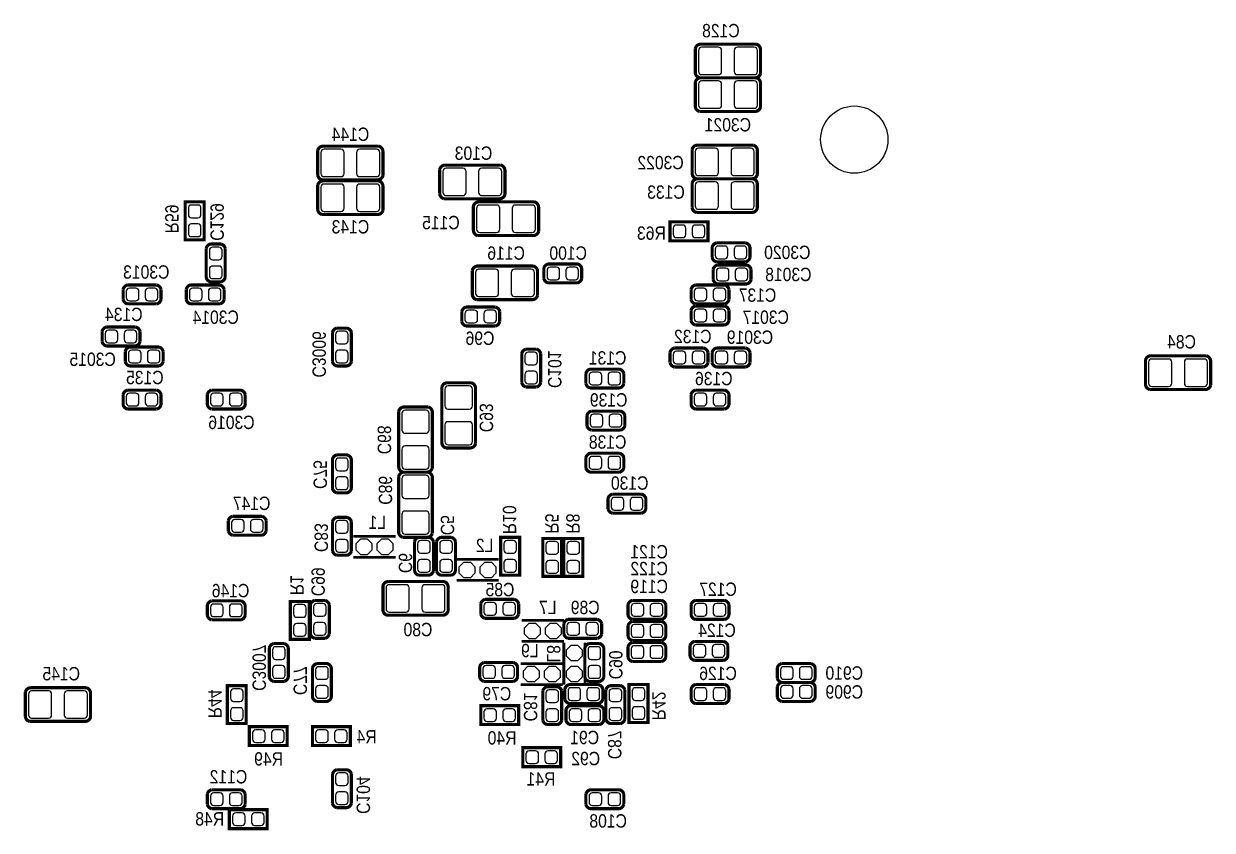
# Model space of a CAD drawing. Extents: x 35 to 230, y 10 to 165.
# Drawn here: x 76.4 to 132.9, y 70.5 to 108.9 of the extents above; entities that cross this region are included whole.
import ezdxf

# ---------------------------------------------------------------- set-up
doc = ezdxf.new("R2010")
doc.units = 0
for name, color, linetype in [('PG_SILKSCREEN_BOTTOM', 254, 'CONTINUOUS'), ('PIN_SOLDERMASK_BOTTOM', 85, 'CONTINUOUS'), ('RD_SILKSCREEN_BOTTOM', 142, 'CONTINUOUS')]:
    doc.layers.add(name, color=color, linetype=linetype)

msp = doc.modelspace()

# ---------------------------------------------------------------- linework, layer by layer
at = {"layer": 'PG_SILKSCREEN_BOTTOM', "const_width": 0.15}
for points in [[(108.55, 107.9, 0.333333), (108.3, 107.7)], [(111.15, 106.3, 0.333333), (111.4, 106.5), (111.4, 107.65, 0.333333), (111.2, 107.9), (108.5, 107.9)], [(108.3, 106.55, 0.333333), (108.5, 106.3)], [(108.55, 106.3, 0.333333), (108.3, 106.1)], [(111.15, 104.7, 0.333333), (111.4, 104.9), (111.4, 106.05, 0.333333), (111.2, 106.3), (108.5, 106.3)], [(108.3, 104.95, 0.333333), (108.5, 104.7)], [(90.6, 103.05, 0.333333), (90.35, 102.85)], [(93.2, 101.45, 0.333333), (93.45, 101.65), (93.45, 102.8, 0.333333), (93.25, 103.05), (90.55, 103.05)], [(108.4, 103.1, 0.333333), (108.15, 102.9), (108.15, 101.75, 0.333333), (108.35, 101.5), (111.05, 101.5)], [(111.25, 102.85, 0.333333), (111.05, 103.1)], [(90.35, 101.7, 0.333333), (90.55, 101.45)], [(96.4, 102.15, 0.333333), (96.15, 101.95), (96.15, 100.8, 0.333333), (96.35, 100.55), (99.05, 100.55)], [(99.25, 101.9, 0.333333), (99.05, 102.15)], [(111, 101.5, 0.333333), (111.25, 101.7)], [(90.6, 101.4, 0.333333), (90.35, 101.2)], [(93.2, 99.8, 0.333333), (93.45, 100), (93.45, 101.15, 0.333333), (93.25, 101.4), (90.55, 101.4)], [(108.4, 101.5, 0.333333), (108.15, 101.3), (108.15, 100.15, 0.333333), (108.35, 99.9), (111.05, 99.9)], [(111.25, 101.25, 0.333333), (111.05, 101.5)], [(99, 100.55, 0.333333), (99.25, 100.75)], [(90.35, 100.05, 0.333333), (90.55, 99.8)], [(98, 100.4, 0.333333), (97.75, 100.2)], [(100.6, 98.8, 0.333333), (100.85, 99), (100.85, 100.15, 0.333333), (100.65, 100.4), (97.95, 100.4)], [(111, 99.9, 0.333333), (111.25, 100.1)], [(97.75, 99.05, 0.333333), (97.95, 98.8)], [(85.25, 96.6, -0.265564), (85.05, 96.8), (85.05, 98.2, -0.265564), (85.25, 98.4), (85.75, 98.4, -0.265564), (85.95, 98.2), (85.95, 96.8, -0.265564), (85.75, 96.6)], [(110.9, 97.75, -0.265564), (110.7, 97.55), (109.3, 97.55, -0.265564), (109.1, 97.75), (109.1, 98.25, -0.265564), (109.3, 98.45), (110.7, 98.45, -0.265564), (110.9, 98.25)], [(97.95, 97.35, 0.333333), (97.7, 97.15)], [(100.55, 95.75, 0.333333), (100.8, 95.95), (100.8, 97.1, 0.333333), (100.6, 97.35), (97.9, 97.35)], [(102.9, 96.75, -0.265564), (102.7, 96.55), (101.3, 96.55, -0.265564), (101.1, 96.75), (101.1, 97.25, -0.265564), (101.3, 97.45), (102.7, 97.45, -0.265564), (102.9, 97.25)], [(110.95, 96.7, -0.265564), (110.75, 96.5), (109.35, 96.5, -0.265564), (109.15, 96.7), (109.15, 97.2, -0.265564), (109.35, 97.4), (110.75, 97.4, -0.265564), (110.95, 97.2)], [(82.9, 95.75, -0.265564), (82.7, 95.55), (81.3, 95.55, -0.265564), (81.1, 95.75), (81.1, 96.25, -0.265564), (81.3, 96.45), (82.7, 96.45, -0.265564), (82.9, 96.25)], [(85.9, 95.75, -0.265564), (85.7, 95.55), (84.3, 95.55, -0.265564), (84.1, 95.75), (84.1, 96.25, -0.265564), (84.3, 96.45), (85.7, 96.45, -0.265564), (85.9, 96.25)], [(97.7, 96, 0.333333), (97.9, 95.75)], [(109.8998, 95.7498, -0.265564), (109.6998, 95.5498), (108.2998, 95.5498, -0.265564), (108.0998, 95.7498), (108.0998, 96.2498, -0.265564), (108.2998, 96.4498), (109.6998, 96.4498, -0.265564), (109.8998, 96.2498)], [(109.9, 94.75, -0.265564), (109.7, 94.55), (108.3, 94.55, -0.265564), (108.1, 94.75), (108.1, 95.25, -0.265564), (108.3, 95.45), (109.7, 95.45, -0.265564), (109.9, 95.25)], [(97.2, 95.2, -0.265564), (97.4, 95.4), (98.8, 95.4, -0.265564), (99, 95.2), (99, 94.7, -0.265564), (98.8, 94.5), (97.4, 94.5, -0.265564), (97.2, 94.7)], [(81.9, 93.75, -0.265564), (81.7, 93.55), (80.3, 93.55, -0.265564), (80.1, 93.75), (80.1, 94.25, -0.265564), (80.3, 94.45), (81.7, 94.45, -0.265564), (81.9, 94.25)], [(91.25, 92.6, -0.265564), (91.05, 92.8), (91.05, 94.2, -0.265564), (91.25, 94.4), (91.75, 94.4, -0.265564), (91.95, 94.2), (91.95, 92.8, -0.265564), (91.75, 92.6)], [(81.2, 93.3, -0.265564), (81.4, 93.5), (82.8, 93.5, -0.265564), (83, 93.3), (83, 92.8, -0.265564), (82.8, 92.6), (81.4, 92.6, -0.265564), (81.2, 92.8)], [(100.25, 91.6, -0.265564), (100.05, 91.8), (100.05, 93.2, -0.265564), (100.25, 93.4), (100.75, 93.4, -0.265564), (100.95, 93.2), (100.95, 91.8, -0.265564), (100.75, 91.6)], [(108.9, 92.75, -0.265564), (108.7, 92.55), (107.3, 92.55, -0.265564), (107.1, 92.75), (107.1, 93.25, -0.265564), (107.3, 93.45), (108.7, 93.45, -0.265564), (108.9, 93.25)], [(110.9, 92.75, -0.265564), (110.7, 92.55), (109.3, 92.55, -0.265564), (109.1, 92.75), (109.1, 93.25, -0.265564), (109.3, 93.45), (110.7, 93.45, -0.265564), (110.9, 93.25)], [(129.95, 93.08, 0.333333), (129.7, 92.88), (129.7, 91.73, 0.333333), (129.9, 91.48), (132.6, 91.48)], [(132.8, 92.83, 0.333333), (132.6, 93.08)], [(103.1, 92.25, -0.265564), (103.3, 92.45), (104.7, 92.45, -0.265564), (104.9, 92.25), (104.9, 91.75, -0.265564), (104.7, 91.55), (103.3, 91.55, -0.265564), (103.1, 91.75)], [(97.85, 91.55, 0.333333), (97.65, 91.8), (96.5, 91.8, 0.333333), (96.25, 91.6), (96.25, 88.9)], [(132.55, 91.48, 0.333333), (132.8, 91.68)], [(82.9, 90.75, -0.265564), (82.7, 90.55), (81.3, 90.55, -0.265564), (81.1, 90.75), (81.1, 91.25, -0.265564), (81.3, 91.45), (82.7, 91.45, -0.265564), (82.9, 91.25)], [(86.9, 90.75, -0.265564), (86.7, 90.55), (85.3, 90.55, -0.265564), (85.1, 90.75), (85.1, 91.25, -0.265564), (85.3, 91.45), (86.7, 91.45, -0.265564), (86.9, 91.25)], [(109.8998, 90.7498, -0.265564), (109.6998, 90.5498), (108.2998, 90.5498, -0.265564), (108.0998, 90.7498), (108.0998, 91.2498, -0.265564), (108.2998, 91.4498), (109.6998, 91.4498, -0.265564), (109.8998, 91.2498)], [(94.45, 90.65, 0.333333), (94.2, 90.45)], [(94.2, 87.8, 0.333333), (94.4, 87.55), (95.55, 87.55, 0.333333), (95.8, 87.75), (95.8, 90.45)], [(95.8, 90.4, 0.333333), (95.6, 90.65)], [(103.15, 90.25, -0.265564), (103.35, 90.45), (104.75, 90.45, -0.265564), (104.95, 90.25), (104.95, 89.75, -0.265564), (104.75, 89.55), (103.35, 89.55, -0.265564), (103.15, 89.75)], [(96.25, 88.95, 0.333333), (96.45, 88.7)], [(97.6, 88.7, 0.333333), (97.85, 88.9)], [(91.25, 86.57, -0.265564), (91.05, 86.77), (91.05, 88.17, -0.265564), (91.25, 88.37), (91.75, 88.37, -0.265564), (91.95, 88.17), (91.95, 86.77, -0.265564), (91.75, 86.57)], [(103.1, 88.25, -0.265564), (103.3, 88.45), (104.7, 88.45, -0.265564), (104.9, 88.25), (104.9, 87.75, -0.265564), (104.7, 87.55), (103.3, 87.55, -0.265564), (103.1, 87.75)], [(95.8, 87.3, 0.333333), (95.6, 87.55), (94.45, 87.55, 0.333333), (94.2, 87.35), (94.2, 84.65)], [(104.15, 86.3, -0.265564), (104.35, 86.5), (105.75, 86.5, -0.265564), (105.95, 86.3), (105.95, 85.8, -0.265564), (105.75, 85.6), (104.35, 85.6, -0.265564), (104.15, 85.8)], [(87.8998, 84.7502, -0.265564), (87.6998, 84.5502), (86.2998, 84.5502, -0.265564), (86.0998, 84.7502), (86.0998, 85.2502, -0.265564), (86.2998, 85.4502), (87.6998, 85.4502, -0.265564), (87.8998, 85.2502)], [(91.75, 85.4, -0.265564), (91.95, 85.2), (91.95, 83.8, -0.265564), (91.75, 83.6), (91.25, 83.6, -0.265564), (91.05, 83.8), (91.05, 85.2, -0.265564), (91.25, 85.4)], [(94.2, 84.7, 0.333333), (94.4, 84.45)], [(95.15, 82.65, -0.265564), (94.95, 82.85), (94.95, 84.25, -0.265564), (95.15, 84.45), (95.65, 84.45, -0.265564), (95.85, 84.25), (95.85, 82.85, -0.265564), (95.65, 82.65)], [(95.55, 84.45, 0.333333), (95.8, 84.65)], [(96.2, 82.65, -0.265564), (96, 82.85), (96, 84.25, -0.265564), (96.2, 84.45), (96.7, 84.45, -0.265564), (96.9, 84.25), (96.9, 82.85, -0.265564), (96.7, 82.65)], [(93.7, 82.35, 0.333333), (93.45, 82.15), (93.45, 81, 0.333333), (93.65, 80.75), (96.35, 80.75)], [(96.55, 82.1, 0.333333), (96.35, 82.35)], [(86.9, 80.73, -0.265564), (86.7, 80.53), (85.3, 80.53, -0.265564), (85.1, 80.73), (85.1, 81.23, -0.265564), (85.3, 81.43), (86.7, 81.43, -0.265564), (86.9, 81.23)], [(90.2, 79.65, -0.265564), (90, 79.85), (90, 81.25, -0.265564), (90.2, 81.45), (90.7, 81.45, -0.265564), (90.9, 81.25), (90.9, 79.85, -0.265564), (90.7, 79.65)], [(98.1, 81.3, -0.265564), (98.3, 81.5), (99.7, 81.5, -0.265564), (99.9, 81.3), (99.9, 80.8, -0.265564), (99.7, 80.6), (98.3, 80.6, -0.265564), (98.1, 80.8)], [(105.1001, 81.25, -0.265564), (105.3001, 81.45), (106.7001, 81.45, -0.265564), (106.9001, 81.25), (106.9001, 80.75, -0.265564), (106.7001, 80.55), (105.3001, 80.55, -0.265564), (105.1001, 80.75)], [(108.1, 81.25, -0.265564), (108.3, 81.45), (109.7, 81.45, -0.265564), (109.9, 81.25), (109.9, 80.75, -0.265564), (109.7, 80.55), (108.3, 80.55, -0.265564), (108.1, 80.75)], [(96.3, 80.75, 0.333333), (96.55, 80.95)], [(103.85, 79.85, -0.265564), (103.65, 79.65), (102.25, 79.65, -0.265564), (102.05, 79.85), (102.05, 80.35, -0.265564), (102.25, 80.55), (103.65, 80.55, -0.265564), (103.85, 80.35)], [(106.9, 79.75, -0.265564), (106.7, 79.55), (105.3, 79.55, -0.265564), (105.1, 79.75), (105.1, 80.25, -0.265564), (105.3, 80.45), (106.7, 80.45, -0.265564), (106.9, 80.25)], [(88.25, 77.6, -0.265564), (88.05, 77.8), (88.05, 79.2, -0.265564), (88.25, 79.4), (88.75, 79.4, -0.265564), (88.95, 79.2), (88.95, 77.8, -0.265564), (88.75, 77.6)], [(103.25, 77.6001, -0.265564), (103.05, 77.8001), (103.05, 79.2001, -0.265564), (103.25, 79.4001), (103.75, 79.4001, -0.265564), (103.95, 79.2001), (103.95, 77.8001, -0.265564), (103.75, 77.6001)], [(105.1, 79.25, -0.265564), (105.3, 79.45), (106.7, 79.45, -0.265564), (106.9, 79.25), (106.9, 78.75, -0.265564), (106.7, 78.55), (105.3, 78.55, -0.265564), (105.1, 78.75)], [(108.05, 79.3, -0.265564), (108.25, 79.5), (109.65, 79.5, -0.265564), (109.85, 79.3), (109.85, 78.8, -0.265564), (109.65, 78.6), (108.25, 78.6, -0.265564), (108.05, 78.8)], [(98.05, 78.3, -0.265564), (98.25, 78.5), (99.65, 78.5, -0.265564), (99.85, 78.3), (99.85, 77.8, -0.265564), (99.65, 77.6), (98.25, 77.6, -0.265564), (98.05, 77.8)], [(90.8, 78.45, -0.265564), (91, 78.25), (91, 76.85, -0.265564), (90.8, 76.65), (90.3, 76.65, -0.265564), (90.1, 76.85), (90.1, 78.25, -0.265564), (90.3, 78.45)], [(114, 77.75, -0.265564), (113.8, 77.55), (112.4, 77.55, -0.265564), (112.2, 77.75), (112.2, 78.25, -0.265564), (112.4, 78.45), (113.8, 78.45, -0.265564), (114, 78.25)], [(101.25, 75.55, -0.265564), (101.05, 75.75), (101.05, 77.15, -0.265564), (101.25, 77.35), (101.75, 77.35, -0.265564), (101.95, 77.15), (101.95, 75.75, -0.265564), (101.75, 75.55)], [(102.1, 77.25, -0.265564), (102.3, 77.45), (103.7, 77.45, -0.265564), (103.9, 77.25), (103.9, 76.75, -0.265564), (103.7, 76.55), (102.3, 76.55, -0.265564), (102.1, 76.75)], [(104.75, 77.3999, -0.265564), (104.95, 77.1999), (104.95, 75.7999, -0.265564), (104.75, 75.5999), (104.25, 75.5999, -0.265564), (104.05, 75.7999), (104.05, 77.1999, -0.265564), (104.25, 77.3999)], [(108.1, 77.25, -0.265564), (108.3, 77.45), (109.7, 77.45, -0.265564), (109.9, 77.25), (109.9, 76.75, -0.265564), (109.7, 76.55), (108.3, 76.55, -0.265564), (108.1, 76.75)], [(114, 76.85, -0.265564), (113.8, 76.65), (112.4, 76.65, -0.265564), (112.2, 76.85), (112.2, 77.35, -0.265564), (112.4, 77.55), (113.8, 77.55, -0.265564), (114, 77.35)], [(76.7, 77.3, 0.333333), (76.45, 77.1), (76.45, 75.95, 0.333333), (76.65, 75.7), (79.35, 75.7)], [(79.55, 77.05, 0.333333), (79.35, 77.3)], [(102.15, 76.25, -0.265564), (102.35, 76.45), (103.75, 76.45, -0.265564), (103.95, 76.25), (103.95, 75.75, -0.265564), (103.75, 75.55), (102.35, 75.55, -0.265564), (102.15, 75.75)], [(79.3, 75.7, 0.333333), (79.55, 75.9)], [(91.25, 71.6, -0.265564), (91.05, 71.8), (91.05, 73.2, -0.265564), (91.25, 73.4), (91.75, 73.4, -0.265564), (91.95, 73.2), (91.95, 71.8, -0.265564), (91.75, 71.6)], [(86.9, 71.75, -0.265564), (86.7, 71.55), (85.3, 71.55, -0.265564), (85.1, 71.75), (85.1, 72.25, -0.265564), (85.3, 72.45), (86.7, 72.45, -0.265564), (86.9, 72.25)], [(103.1, 72.25, -0.265564), (103.3, 72.45), (104.7, 72.45, -0.265564), (104.9, 72.25), (104.9, 71.75, -0.265564), (104.7, 71.55), (103.3, 71.55, -0.265564), (103.1, 71.75)]]:
    msp.add_lwpolyline(points, format="xyb", dxfattribs=at)
at = {"layer": 'PG_SILKSCREEN_BOTTOM'}
for points, const_width in [([(108.3, 107.7), (108.3, 106.55)], 0.15), ([(108.5, 106.3), (111.15, 106.3)], 0.15), ([(108.3, 106.1), (108.3, 104.95)], 0.15), ([(108.5, 104.7), (111.15, 104.7)], 0.15), ([(90.35, 102.85), (90.35, 101.7)], 0.15), ([(111.05, 103.1), (108.4, 103.1)], 0.15), ([(111.25, 101.7), (111.25, 102.85)], 0.15), ([(99.05, 102.15), (96.4, 102.15)], 0.15), ([(99.25, 100.75), (99.25, 101.9)], 0.15), ([(90.35, 101.2), (90.35, 100.05)], 0.15), ([(90.55, 101.45), (93.2, 101.45)], 0.15), ([(111.05, 101.5), (108.4, 101.5)], 0.15), ([(111.25, 100.1), (111.25, 101.25)], 0.15), ([(84.7, 98.6), (84.95, 98.6), (84.95, 100.4), (84.05, 100.4), (84.05, 98.6), (84.7, 98.6)], 0.15), ([(97.75, 100.2), (97.75, 99.05)], 0.15), ([(90.55, 99.8), (93.2, 99.8)], 0.15), ([(107.1, 98.8), (107.1, 98.55), (108.9, 98.55), (108.9, 99.45), (107.1, 99.45), (107.1, 98.8)], 0.15), ([(97.95, 98.8), (100.6, 98.8)], 0.15), ([(110.9, 98.25), (110.9, 97.75)], 0.15), ([(97.7, 97.15), (97.7, 96)], 0.15), ([(102.9, 97.25), (102.9, 96.75)], 0.15), ([(110.95, 97.2), (110.95, 96.7)], 0.15), ([(85.75, 96.6), (85.25, 96.6)], 0.15), ([(82.9, 96.25), (82.9, 95.75)], 0.15), ([(85.9, 96.25), (85.9, 95.75)], 0.15), ([(109.8998, 96.2498), (109.8998, 95.7498)], 0.15), ([(97.9, 95.75), (100.55, 95.75)], 0.15), ([(97.2, 94.7), (97.2, 95.2)], 0.15), ([(109.9, 95.25), (109.9, 94.75)], 0.15), ([(81.9, 94.25), (81.9, 93.75)], 0.15), ([(81.2, 92.8), (81.2, 93.3)], 0.15), ([(108.9, 93.25), (108.9, 92.75)], 0.15), ([(110.9, 93.25), (110.9, 92.75)], 0.15), ([(91.75, 92.6), (91.25, 92.6)], 0.15), ([(132.6, 93.08), (129.95, 93.08)], 0.15), ([(132.8, 91.68), (132.8, 92.83)], 0.15), ([(103.1, 91.75), (103.1, 92.25)], 0.15), ([(97.85, 88.9), (97.85, 91.55)], 0.15), ([(100.75, 91.6), (100.25, 91.6)], 0.15), ([(82.9, 91.25), (82.9, 90.75)], 0.15), ([(86.9, 91.25), (86.9, 90.75)], 0.15), ([(109.8998, 91.2498), (109.8998, 90.7498)], 0.15), ([(94.2, 90.45), (94.2, 87.8)], 0.15), ([(95.6, 90.65), (94.45, 90.65)], 0.15), ([(103.15, 89.75), (103.15, 90.25)], 0.15), ([(96.45, 88.7), (97.6, 88.7)], 0.15), ([(103.1, 87.75), (103.1, 88.25)], 0.15), ([(95.8, 84.65), (95.8, 87.3)], 0.15), ([(91.75, 86.57), (91.25, 86.57)], 0.15), ([(104.15, 85.8), (104.15, 86.3)], 0.15), ([(87.8998, 85.2502), (87.8998, 84.7502)], 0.15), ([(91.25, 85.4), (91.75, 85.4)], 0.15), ([(92.05, 84.5001), (94.05, 84.5001)], 0.127), ([(94.4, 84.45), (95.55, 84.45)], 0.15), ([(99.7, 82.65), (99.95, 82.65), (99.95, 84.45), (99.05, 84.45), (99.05, 82.65), (99.7, 82.65)], 0.15), ([(101.7, 82.6), (101.95, 82.6), (101.95, 84.4), (101.05, 84.4), (101.05, 82.6), (101.7, 82.6)], 0.15), ([(102.7, 82.6), (102.95, 82.6), (102.95, 84.4), (102.05, 84.4), (102.05, 82.6), (102.7, 82.6)], 0.15), ([(92.05, 83.4999), (94.05, 83.4999)], 0.127), ([(98.95, 83.4001), (96.95, 83.4001)], 0.127), ([(95.65, 82.65), (95.15, 82.65)], 0.15), ([(96.7, 82.65), (96.2, 82.65)], 0.15), ([(96.35, 82.35), (93.7, 82.35)], 0.15), ([(96.55, 80.95), (96.55, 82.1)], 0.15), ([(98.95, 82.3999), (96.95, 82.3999)], 0.127), ([(89.3, 81.4), (89.05, 81.4), (89.05, 79.6), (89.95, 79.6), (89.95, 81.4), (89.3, 81.4)], 0.15), ([(98.1, 80.8), (98.1, 81.3)], 0.15), ([(86.9, 81.23), (86.9, 80.73)], 0.15), ([(105.1001, 80.75), (105.1001, 81.25)], 0.15), ([(108.1, 80.75), (108.1, 81.25)], 0.15), ([(102.05, 80.5001), (100.05, 80.5001)], 0.127), ([(103.85, 80.35), (103.85, 79.85)], 0.15), ([(106.9, 80.25), (106.9, 79.75)], 0.15), ([(90.7, 79.65), (90.2, 79.65)], 0.15), ([(102.05, 79.4999), (100.05, 79.4999)], 0.127), ([(102.0499, 77.45), (102.0499, 79.45)], 0.127), ([(103.0501, 77.45), (103.0501, 79.45)], 0.127), ([(105.1, 78.75), (105.1, 79.25)], 0.15), ([(108.05, 78.8), (108.05, 79.3)], 0.15), ([(90.3, 78.45), (90.8, 78.45)], 0.15), ([(98.05, 77.8), (98.05, 78.3)], 0.15), ([(102, 78.4501), (100, 78.4501)], 0.127), ([(114, 78.25), (114, 77.75)], 0.15), ([(86.7, 75.6), (86.95, 75.6), (86.95, 77.4), (86.05, 77.4), (86.05, 75.6), (86.7, 75.6)], 0.15), ([(88.75, 77.6), (88.25, 77.6)], 0.15), ([(102, 77.4499), (100, 77.4499)], 0.127), ([(103.75, 77.6001), (103.25, 77.6001)], 0.15), ([(104.25, 77.3999), (104.75, 77.3999)], 0.15), ([(105.4, 77.45), (105.15, 77.45), (105.15, 75.65), (106.05, 75.65), (106.05, 77.45), (105.4, 77.45)], 0.15), ([(114, 77.35), (114, 76.85)], 0.15), ([(79.35, 77.3), (76.7, 77.3)], 0.15), ([(79.55, 75.9), (79.55, 77.05)], 0.15), ([(102.1, 76.75), (102.1, 77.25)], 0.15), ([(108.1, 76.75), (108.1, 77.25)], 0.15), ([(98.1, 75.8), (98.1, 75.55), (99.9, 75.55), (99.9, 76.45), (98.1, 76.45), (98.1, 75.8)], 0.15), ([(102.15, 75.75), (102.15, 76.25)], 0.15), ([(87.1, 74.8), (87.1, 74.55), (88.9, 74.55), (88.9, 75.45), (87.1, 75.45), (87.1, 74.8)], 0.15), ([(91.9, 75.2), (91.9, 75.45), (90.1, 75.45), (90.1, 74.55), (91.9, 74.55), (91.9, 75.2)], 0.15), ([(101.75, 75.55), (101.25, 75.55)], 0.15), ([(101.9001, 74.2), (101.9001, 74.45), (100.1001, 74.45), (100.1001, 73.55), (101.9001, 73.55), (101.9001, 74.2)], 0.15), ([(86.9, 72.25), (86.9, 71.75)], 0.15), ([(103.1, 71.75), (103.1, 72.25)], 0.15), ([(87.95, 71.25), (87.95, 71.5), (86.15, 71.5), (86.15, 70.6), (87.95, 70.6), (87.95, 71.25)], 0.15), ([(91.75, 71.6), (91.25, 71.6)], 0.15)]:
    msp.add_lwpolyline(points, dxfattribs=dict(at, const_width=const_width))
at = {"layer": 'PIN_SOLDERMASK_BOTTOM'}
for points in [[(109.55, 107.6, 0.414214), (109.4, 107.75), (108.6, 107.75, 0.414214), (108.45, 107.6), (108.45, 106.6, 0.414214), (108.6, 106.45), (109.4, 106.45, 0.414214), (109.55, 106.6)], [(111.25, 107.6, 0.414214), (111.1, 107.75), (110.3, 107.75, 0.414214), (110.15, 107.6), (110.15, 106.6, 0.414214), (110.3, 106.45), (111.1, 106.45, 0.414214), (111.25, 106.6)], [(109.55, 106, 0.414214), (109.4, 106.15), (108.6, 106.15, 0.414214), (108.45, 106), (108.45, 105, 0.414214), (108.6, 104.85), (109.4, 104.85, 0.414214), (109.55, 105)], [(111.25, 106, 0.414214), (111.1, 106.15), (110.3, 106.15, 0.414214), (110.15, 106), (110.15, 105, 0.414214), (110.3, 104.85), (111.1, 104.85, 0.414214), (111.25, 105)], [(91.6, 102.75, 0.414214), (91.45, 102.9), (90.65, 102.9, 0.414214), (90.5, 102.75), (90.5, 101.75, 0.414214), (90.65, 101.6), (91.45, 101.6, 0.414214), (91.6, 101.75)], [(93.3, 102.75, 0.414214), (93.15, 102.9), (92.35, 102.9, 0.414214), (92.2, 102.75), (92.2, 101.75, 0.414214), (92.35, 101.6), (93.15, 101.6, 0.414214), (93.3, 101.75)], [(108.3, 101.8, 0.414214), (108.45, 101.65), (109.25, 101.65, 0.414214), (109.4, 101.8), (109.4, 102.8, 0.414214), (109.25, 102.95), (108.45, 102.95, 0.414214), (108.3, 102.8)], [(110, 101.8, 0.414214), (110.15, 101.65), (110.95, 101.65, 0.414214), (111.1, 101.8), (111.1, 102.8, 0.414214), (110.95, 102.95), (110.15, 102.95, 0.414214), (110, 102.8)], [(96.3, 100.85, 0.414214), (96.45, 100.7), (97.25, 100.7, 0.414214), (97.4, 100.85), (97.4, 101.85, 0.414214), (97.25, 102), (96.45, 102, 0.414214), (96.3, 101.85)], [(98, 100.85, 0.414214), (98.15, 100.7), (98.95, 100.7, 0.414214), (99.1, 100.85), (99.1, 101.85, 0.414214), (98.95, 102), (98.15, 102, 0.414214), (98, 101.85)], [(91.6, 101.1, 0.414214), (91.45, 101.25), (90.65, 101.25, 0.414214), (90.5, 101.1), (90.5, 100.1, 0.414214), (90.65, 99.95), (91.45, 99.95, 0.414214), (91.6, 100.1)], [(93.3, 101.1, 0.414214), (93.15, 101.25), (92.35, 101.25, 0.414214), (92.2, 101.1), (92.2, 100.1, 0.414214), (92.35, 99.95), (93.15, 99.95, 0.414214), (93.3, 100.1)], [(108.3, 100.2, 0.414214), (108.45, 100.05), (109.25, 100.05, 0.414214), (109.4, 100.2), (109.4, 101.2, 0.414214), (109.25, 101.35), (108.45, 101.35, 0.414214), (108.3, 101.2)], [(110, 100.2, 0.414214), (110.15, 100.05), (110.95, 100.05, 0.414214), (111.1, 100.2), (111.1, 101.2, 0.414214), (110.95, 101.35), (110.15, 101.35, 0.414214), (110, 101.2)], [(84.2, 100.1), (84.2, 99.8, 0.414214), (84.35, 99.65), (84.65, 99.65, 0.414214), (84.8, 99.8), (84.8, 100.1, 0.414214), (84.65, 100.25), (84.35, 100.25, 0.414214)], [(99, 100.1, 0.414214), (98.85, 100.25), (98.05, 100.25, 0.414214), (97.9, 100.1), (97.9, 99.1, 0.414214), (98.05, 98.95), (98.85, 98.95, 0.414214), (99, 99.1)], [(100.7, 100.1, 0.414214), (100.55, 100.25), (99.75, 100.25, 0.414214), (99.6, 100.1), (99.6, 99.1, 0.414214), (99.75, 98.95), (100.55, 98.95, 0.414214), (100.7, 99.1)], [(84.2, 99.2), (84.2, 98.9, 0.414214), (84.35, 98.75), (84.65, 98.75, 0.414214), (84.8, 98.9), (84.8, 99.2, 0.414214), (84.65, 99.35), (84.35, 99.35, 0.414214)], [(107.7, 99.3), (107.4, 99.3, 0.414214), (107.25, 99.15), (107.25, 98.85, 0.414214), (107.4, 98.7), (107.7, 98.7, 0.414214), (107.85, 98.85), (107.85, 99.15, 0.414214)], [(108.6, 99.3), (108.3, 99.3, 0.414214), (108.15, 99.15), (108.15, 98.85, 0.414214), (108.3, 98.7), (108.6, 98.7, 0.414214), (108.75, 98.85), (108.75, 99.15, 0.414214)], [(85.8, 97.8), (85.8, 98.1, 0.414214), (85.65, 98.25), (85.35, 98.25, 0.414214), (85.2, 98.1), (85.2, 97.8, 0.414214), (85.35, 97.65), (85.65, 97.65, 0.414214)], [(109.7, 98.3), (109.4, 98.3, 0.414214), (109.25, 98.15), (109.25, 97.85, 0.414214), (109.4, 97.7), (109.7, 97.7, 0.414214), (109.85, 97.85), (109.85, 98.15, 0.414214)], [(110.6, 98.3), (110.3, 98.3, 0.414214), (110.15, 98.15), (110.15, 97.85, 0.414214), (110.3, 97.7), (110.6, 97.7, 0.414214), (110.75, 97.85), (110.75, 98.15, 0.414214)], [(85.8, 96.9), (85.8, 97.2, 0.414214), (85.65, 97.35), (85.35, 97.35, 0.414214), (85.2, 97.2), (85.2, 96.9, 0.414214), (85.35, 96.75), (85.65, 96.75, 0.414214)], [(98.95, 97.05, 0.414214), (98.8, 97.2), (98, 97.2, 0.414214), (97.85, 97.05), (97.85, 96.05, 0.414214), (98, 95.9), (98.8, 95.9, 0.414214), (98.95, 96.05)], [(100.65, 97.05, 0.414214), (100.5, 97.2), (99.7, 97.2, 0.414214), (99.55, 97.05), (99.55, 96.05, 0.414214), (99.7, 95.9), (100.5, 95.9, 0.414214), (100.65, 96.05)], [(101.7, 97.3), (101.4, 97.3, 0.414214), (101.25, 97.15), (101.25, 96.85, 0.414214), (101.4, 96.7), (101.7, 96.7, 0.414214), (101.85, 96.85), (101.85, 97.15, 0.414214)], [(102.6, 97.3), (102.3, 97.3, 0.414214), (102.15, 97.15), (102.15, 96.85, 0.414214), (102.3, 96.7), (102.6, 96.7, 0.414214), (102.75, 96.85), (102.75, 97.15, 0.414214)], [(109.75, 97.25), (109.45, 97.25, 0.414214), (109.3, 97.1), (109.3, 96.8, 0.414214), (109.45, 96.65), (109.75, 96.65, 0.414214), (109.9, 96.8), (109.9, 97.1, 0.414214)], [(110.65, 97.25), (110.35, 97.25, 0.414214), (110.2, 97.1), (110.2, 96.8, 0.414214), (110.35, 96.65), (110.65, 96.65, 0.414214), (110.8, 96.8), (110.8, 97.1, 0.414214)], [(81.7, 96.3), (81.4, 96.3, 0.414214), (81.25, 96.15), (81.25, 95.85, 0.414214), (81.4, 95.7), (81.7, 95.7, 0.414214), (81.85, 95.85), (81.85, 96.15, 0.414214)], [(82.6, 96.3), (82.3, 96.3, 0.414214), (82.15, 96.15), (82.15, 95.85, 0.414214), (82.3, 95.7), (82.6, 95.7, 0.414214), (82.75, 95.85), (82.75, 96.15, 0.414214)], [(84.7, 96.3), (84.4, 96.3, 0.414214), (84.25, 96.15), (84.25, 95.85, 0.414214), (84.4, 95.7), (84.7, 95.7, 0.414214), (84.85, 95.85), (84.85, 96.15, 0.414214)], [(85.6, 96.3), (85.3, 96.3, 0.414214), (85.15, 96.15), (85.15, 95.85, 0.414214), (85.3, 95.7), (85.6, 95.7, 0.414214), (85.75, 95.85), (85.75, 96.15, 0.414214)], [(108.6998, 96.2998), (108.3998, 96.2998, 0.414214), (108.2498, 96.1498), (108.2498, 95.8498, 0.414214), (108.3998, 95.6998), (108.6998, 95.6998, 0.414214), (108.8498, 95.8498), (108.8498, 96.1498, 0.414214)], [(109.5998, 96.2998), (109.2998, 96.2998, 0.414214), (109.1498, 96.1498), (109.1498, 95.8498, 0.414214), (109.2998, 95.6998), (109.5998, 95.6998, 0.414214), (109.7498, 95.8498), (109.7498, 96.1498, 0.414214)], [(97.5, 94.65), (97.8, 94.65, 0.414214), (97.95, 94.8), (97.95, 95.1, 0.414214), (97.8, 95.25), (97.5, 95.25, 0.414214), (97.35, 95.1), (97.35, 94.8, 0.414214)], [(98.4, 94.65), (98.7, 94.65, 0.414214), (98.85, 94.8), (98.85, 95.1, 0.414214), (98.7, 95.25), (98.4, 95.25, 0.414214), (98.25, 95.1), (98.25, 94.8, 0.414214)], [(108.7, 95.3), (108.4, 95.3, 0.414214), (108.25, 95.15), (108.25, 94.85, 0.414214), (108.4, 94.7), (108.7, 94.7, 0.414214), (108.85, 94.85), (108.85, 95.15, 0.414214)], [(109.6, 95.3), (109.3, 95.3, 0.414214), (109.15, 95.15), (109.15, 94.85, 0.414214), (109.3, 94.7), (109.6, 94.7, 0.414214), (109.75, 94.85), (109.75, 95.15, 0.414214)], [(80.7, 94.3), (80.4, 94.3, 0.414214), (80.25, 94.15), (80.25, 93.85, 0.414214), (80.4, 93.7), (80.7, 93.7, 0.414214), (80.85, 93.85), (80.85, 94.15, 0.414214)], [(81.6, 94.3), (81.3, 94.3, 0.414214), (81.15, 94.15), (81.15, 93.85, 0.414214), (81.3, 93.7), (81.6, 93.7, 0.414214), (81.75, 93.85), (81.75, 94.15, 0.414214)], [(91.8, 93.8), (91.8, 94.1, 0.414214), (91.65, 94.25), (91.35, 94.25, 0.414214), (91.2, 94.1), (91.2, 93.8, 0.414214), (91.35, 93.65), (91.65, 93.65, 0.414214)], [(81.5, 92.75), (81.8, 92.75, 0.414214), (81.95, 92.9), (81.95, 93.2, 0.414214), (81.8, 93.35), (81.5, 93.35, 0.414214), (81.35, 93.2), (81.35, 92.9, 0.414214)], [(82.4, 92.75), (82.7, 92.75, 0.414214), (82.85, 92.9), (82.85, 93.2, 0.414214), (82.7, 93.35), (82.4, 93.35, 0.414214), (82.25, 93.2), (82.25, 92.9, 0.414214)], [(91.8, 92.9), (91.8, 93.2, 0.414214), (91.65, 93.35), (91.35, 93.35, 0.414214), (91.2, 93.2), (91.2, 92.9, 0.414214), (91.35, 92.75), (91.65, 92.75, 0.414214)], [(100.8, 92.8), (100.8, 93.1, 0.414214), (100.65, 93.25), (100.35, 93.25, 0.414214), (100.2, 93.1), (100.2, 92.8, 0.414214), (100.35, 92.65), (100.65, 92.65, 0.414214)], [(107.7, 93.3), (107.4, 93.3, 0.414214), (107.25, 93.15), (107.25, 92.85, 0.414214), (107.4, 92.7), (107.7, 92.7, 0.414214), (107.85, 92.85), (107.85, 93.15, 0.414214)], [(108.6, 93.3), (108.3, 93.3, 0.414214), (108.15, 93.15), (108.15, 92.85, 0.414214), (108.3, 92.7), (108.6, 92.7, 0.414214), (108.75, 92.85), (108.75, 93.15, 0.414214)], [(109.7, 93.3), (109.4, 93.3, 0.414214), (109.25, 93.15), (109.25, 92.85, 0.414214), (109.4, 92.7), (109.7, 92.7, 0.414214), (109.85, 92.85), (109.85, 93.15, 0.414214)], [(110.6, 93.3), (110.3, 93.3, 0.414214), (110.15, 93.15), (110.15, 92.85, 0.414214), (110.3, 92.7), (110.6, 92.7, 0.414214), (110.75, 92.85), (110.75, 93.15, 0.414214)], [(129.85, 91.78, 0.414214), (130, 91.63), (130.8, 91.63, 0.414214), (130.95, 91.78), (130.95, 92.78, 0.414214), (130.8, 92.93), (130, 92.93, 0.414214), (129.85, 92.78)], [(131.55, 91.78, 0.414214), (131.7, 91.63), (132.5, 91.63, 0.414214), (132.65, 91.78), (132.65, 92.78, 0.414214), (132.5, 92.93), (131.7, 92.93, 0.414214), (131.55, 92.78)], [(100.8, 91.9), (100.8, 92.2, 0.414214), (100.65, 92.35), (100.35, 92.35, 0.414214), (100.2, 92.2), (100.2, 91.9, 0.414214), (100.35, 91.75), (100.65, 91.75, 0.414214)], [(103.4, 91.7), (103.7, 91.7, 0.414214), (103.85, 91.85), (103.85, 92.15, 0.414214), (103.7, 92.3), (103.4, 92.3, 0.414214), (103.25, 92.15), (103.25, 91.85, 0.414214)], [(104.3, 91.7), (104.6, 91.7, 0.414214), (104.75, 91.85), (104.75, 92.15, 0.414214), (104.6, 92.3), (104.3, 92.3, 0.414214), (104.15, 92.15), (104.15, 91.85, 0.414214)], [(96.55, 91.65, 0.414214), (96.4, 91.5), (96.4, 90.7, 0.414214), (96.55, 90.55), (97.55, 90.55, 0.414214), (97.7, 90.7), (97.7, 91.5, 0.414214), (97.55, 91.65)], [(81.7, 91.3), (81.4, 91.3, 0.414214), (81.25, 91.15), (81.25, 90.85, 0.414214), (81.4, 90.7), (81.7, 90.7, 0.414214), (81.85, 90.85), (81.85, 91.15, 0.414214)], [(82.6, 91.3), (82.3, 91.3, 0.414214), (82.15, 91.15), (82.15, 90.85, 0.414214), (82.3, 90.7), (82.6, 90.7, 0.414214), (82.75, 90.85), (82.75, 91.15, 0.414214)], [(85.7, 91.3), (85.4, 91.3, 0.414214), (85.25, 91.15), (85.25, 90.85, 0.414214), (85.4, 90.7), (85.7, 90.7, 0.414214), (85.85, 90.85), (85.85, 91.15, 0.414214)], [(86.6, 91.3), (86.3, 91.3, 0.414214), (86.15, 91.15), (86.15, 90.85, 0.414214), (86.3, 90.7), (86.6, 90.7, 0.414214), (86.75, 90.85), (86.75, 91.15, 0.414214)], [(108.6998, 91.2998), (108.3998, 91.2998, 0.414214), (108.2498, 91.1498), (108.2498, 90.8498, 0.414214), (108.3998, 90.6998), (108.6998, 90.6998, 0.414214), (108.8498, 90.8498), (108.8498, 91.1498, 0.414214)], [(109.5998, 91.2998), (109.2998, 91.2998, 0.414214), (109.1498, 91.1498), (109.1498, 90.8498, 0.414214), (109.2998, 90.6998), (109.5998, 90.6998, 0.414214), (109.7498, 90.8498), (109.7498, 91.1498, 0.414214)], [(95.5, 89.4, 0.414214), (95.65, 89.55), (95.65, 90.35, 0.414214), (95.5, 90.5), (94.5, 90.5, 0.414214), (94.35, 90.35), (94.35, 89.55, 0.414214), (94.5, 89.4)], [(96.55, 89.95, 0.414214), (96.4, 89.8), (96.4, 89, 0.414214), (96.55, 88.85), (97.55, 88.85, 0.414214), (97.7, 89), (97.7, 89.8, 0.414214), (97.55, 89.95)], [(103.45, 89.7), (103.75, 89.7, 0.414214), (103.9, 89.85), (103.9, 90.15, 0.414214), (103.75, 90.3), (103.45, 90.3, 0.414214), (103.3, 90.15), (103.3, 89.85, 0.414214)], [(104.35, 89.7), (104.65, 89.7, 0.414214), (104.8, 89.85), (104.8, 90.15, 0.414214), (104.65, 90.3), (104.35, 90.3, 0.414214), (104.2, 90.15), (104.2, 89.85, 0.414214)], [(95.5, 87.7, 0.414214), (95.65, 87.85), (95.65, 88.65, 0.414214), (95.5, 88.8), (94.5, 88.8, 0.414214), (94.35, 88.65), (94.35, 87.85, 0.414214), (94.5, 87.7)], [(91.8, 87.77), (91.8, 88.07, 0.414214), (91.65, 88.22), (91.35, 88.22, 0.414214), (91.2, 88.07), (91.2, 87.77, 0.414214), (91.35, 87.62), (91.65, 87.62, 0.414214)], [(103.4, 87.7), (103.7, 87.7, 0.414214), (103.85, 87.85), (103.85, 88.15, 0.414214), (103.7, 88.3), (103.4, 88.3, 0.414214), (103.25, 88.15), (103.25, 87.85, 0.414214)], [(104.3, 87.7), (104.6, 87.7, 0.414214), (104.75, 87.85), (104.75, 88.15, 0.414214), (104.6, 88.3), (104.3, 88.3, 0.414214), (104.15, 88.15), (104.15, 87.85, 0.414214)], [(91.8, 86.87), (91.8, 87.17, 0.414214), (91.65, 87.32), (91.35, 87.32, 0.414214), (91.2, 87.17), (91.2, 86.87, 0.414214), (91.35, 86.72), (91.65, 86.72, 0.414214)], [(94.5, 87.4, 0.414214), (94.35, 87.25), (94.35, 86.45, 0.414214), (94.5, 86.3), (95.5, 86.3, 0.414214), (95.65, 86.45), (95.65, 87.25, 0.414214), (95.5, 87.4)], [(104.45, 85.75), (104.75, 85.75, 0.414214), (104.9, 85.9), (104.9, 86.2, 0.414214), (104.75, 86.35), (104.45, 86.35, 0.414214), (104.3, 86.2), (104.3, 85.9, 0.414214)], [(105.35, 85.75), (105.65, 85.75, 0.414214), (105.8, 85.9), (105.8, 86.2, 0.414214), (105.65, 86.35), (105.35, 86.35, 0.414214), (105.2, 86.2), (105.2, 85.9, 0.414214)], [(94.5, 85.7, 0.414214), (94.35, 85.55), (94.35, 84.75, 0.414214), (94.5, 84.6), (95.5, 84.6, 0.414214), (95.65, 84.75), (95.65, 85.55, 0.414214), (95.5, 85.7)], [(86.6998, 85.3002), (86.3998, 85.3002, 0.414214), (86.2498, 85.1502), (86.2498, 84.8502, 0.414214), (86.3998, 84.7002), (86.6998, 84.7002, 0.414214), (86.8498, 84.8502), (86.8498, 85.1502, 0.414214)], [(87.5998, 85.3002), (87.2998, 85.3002, 0.414214), (87.1498, 85.1502), (87.1498, 84.8502, 0.414214), (87.2998, 84.7002), (87.5998, 84.7002, 0.414214), (87.7498, 84.8502), (87.7498, 85.1502, 0.414214)], [(91.2, 85.1), (91.2, 84.8, 0.414214), (91.35, 84.65), (91.65, 84.65, 0.414214), (91.8, 84.8), (91.8, 85.1, 0.414214), (91.65, 85.25), (91.35, 85.25, 0.414214)], [(91.2, 84.2), (91.2, 83.9, 0.414214), (91.35, 83.75), (91.65, 83.75, 0.414214), (91.8, 83.9), (91.8, 84.2, 0.414214), (91.65, 84.35), (91.35, 84.35, 0.414214)], [(95.7, 83.85), (95.7, 84.15, 0.414214), (95.55, 84.3), (95.25, 84.3, 0.414214), (95.1, 84.15), (95.1, 83.85, 0.414214), (95.25, 83.7), (95.55, 83.7, 0.414214)], [(96.75, 83.85), (96.75, 84.15, 0.414214), (96.6, 84.3), (96.3, 84.3, 0.414214), (96.15, 84.15), (96.15, 83.85, 0.414214), (96.3, 83.7), (96.6, 83.7, 0.414214)], [(99.2, 84.15), (99.2, 83.85, 0.414214), (99.35, 83.7), (99.65, 83.7, 0.414214), (99.8, 83.85), (99.8, 84.15, 0.414214), (99.65, 84.3), (99.35, 84.3, 0.414214)], [(101.2, 84.1), (101.2, 83.8, 0.414214), (101.35, 83.65), (101.65, 83.65, 0.414214), (101.8, 83.8), (101.8, 84.1, 0.414214), (101.65, 84.25), (101.35, 84.25, 0.414214)], [(102.2, 84.1), (102.2, 83.8, 0.414214), (102.35, 83.65), (102.65, 83.65, 0.414214), (102.8, 83.8), (102.8, 84.1, 0.414214), (102.65, 84.25), (102.35, 84.25, 0.414214)], [(95.7, 82.95), (95.7, 83.25, 0.414214), (95.55, 83.4), (95.25, 83.4, 0.414214), (95.1, 83.25), (95.1, 82.95, 0.414214), (95.25, 82.8), (95.55, 82.8, 0.414214)], [(96.75, 82.95), (96.75, 83.25, 0.414214), (96.6, 83.4), (96.3, 83.4, 0.414214), (96.15, 83.25), (96.15, 82.95, 0.414214), (96.3, 82.8), (96.6, 82.8, 0.414214)], [(99.2, 83.25), (99.2, 82.95, 0.414214), (99.35, 82.8), (99.65, 82.8, 0.414214), (99.8, 82.95), (99.8, 83.25, 0.414214), (99.65, 83.4), (99.35, 83.4, 0.414214)], [(101.2, 83.2), (101.2, 82.9, 0.414214), (101.35, 82.75), (101.65, 82.75, 0.414214), (101.8, 82.9), (101.8, 83.2, 0.414214), (101.65, 83.35), (101.35, 83.35, 0.414214)], [(102.2, 83.2), (102.2, 82.9, 0.414214), (102.35, 82.75), (102.65, 82.75, 0.414214), (102.8, 82.9), (102.8, 83.2, 0.414214), (102.65, 83.35), (102.35, 83.35, 0.414214)], [(93.6, 81.05, 0.414214), (93.75, 80.9), (94.55, 80.9, 0.414214), (94.7, 81.05), (94.7, 82.05, 0.414214), (94.55, 82.2), (93.75, 82.2, 0.414214), (93.6, 82.05)], [(95.3, 81.05, 0.414214), (95.45, 80.9), (96.25, 80.9, 0.414214), (96.4, 81.05), (96.4, 82.05, 0.414214), (96.25, 82.2), (95.45, 82.2, 0.414214), (95.3, 82.05)], [(85.7, 81.28), (85.4, 81.28, 0.414214), (85.25, 81.13), (85.25, 80.83, 0.414214), (85.4, 80.68), (85.7, 80.68, 0.414214), (85.85, 80.83), (85.85, 81.13, 0.414214)], [(86.6, 81.28), (86.3, 81.28, 0.414214), (86.15, 81.13), (86.15, 80.83, 0.414214), (86.3, 80.68), (86.6, 80.68, 0.414214), (86.75, 80.83), (86.75, 81.13, 0.414214)], [(89.8, 80.8), (89.8, 81.1, 0.414214), (89.65, 81.25), (89.35, 81.25, 0.414214), (89.2, 81.1), (89.2, 80.8, 0.414214), (89.35, 80.65), (89.65, 80.65, 0.414214)], [(90.75, 80.85), (90.75, 81.15, 0.414214), (90.6, 81.3), (90.3, 81.3, 0.414214), (90.15, 81.15), (90.15, 80.85, 0.414214), (90.3, 80.7), (90.6, 80.7, 0.414214)], [(98.4, 80.75), (98.7, 80.75, 0.414214), (98.85, 80.9), (98.85, 81.2, 0.414214), (98.7, 81.35), (98.4, 81.35, 0.414214), (98.25, 81.2), (98.25, 80.9, 0.414214)], [(99.3, 80.75), (99.6, 80.75, 0.414214), (99.75, 80.9), (99.75, 81.2, 0.414214), (99.6, 81.35), (99.3, 81.35, 0.414214), (99.15, 81.2), (99.15, 80.9, 0.414214)], [(105.4001, 80.7), (105.7001, 80.7, 0.414214), (105.8501, 80.85), (105.8501, 81.15, 0.414214), (105.7001, 81.3), (105.4001, 81.3, 0.414214), (105.2501, 81.15), (105.2501, 80.85, 0.414214)], [(106.3001, 80.7), (106.6001, 80.7, 0.414214), (106.7501, 80.85), (106.7501, 81.15, 0.414214), (106.6001, 81.3), (106.3001, 81.3, 0.414214), (106.1501, 81.15), (106.1501, 80.85, 0.414214)], [(108.4, 80.7), (108.7, 80.7, 0.414214), (108.85, 80.85), (108.85, 81.15, 0.414214), (108.7, 81.3), (108.4, 81.3, 0.414214), (108.25, 81.15), (108.25, 80.85, 0.414214)], [(109.3, 80.7), (109.6, 80.7, 0.414214), (109.75, 80.85), (109.75, 81.15, 0.414214), (109.6, 81.3), (109.3, 81.3, 0.414214), (109.15, 81.15), (109.15, 80.85, 0.414214)], [(89.8, 79.9), (89.8, 80.2, 0.414214), (89.65, 80.35), (89.35, 80.35, 0.414214), (89.2, 80.2), (89.2, 79.9, 0.414214), (89.35, 79.75), (89.65, 79.75, 0.414214)], [(90.75, 79.95), (90.75, 80.25, 0.414214), (90.6, 80.4), (90.3, 80.4, 0.414214), (90.15, 80.25), (90.15, 79.95, 0.414214), (90.3, 79.8), (90.6, 79.8, 0.414214)], [(102.65, 80.4), (102.35, 80.4, 0.414214), (102.2, 80.25), (102.2, 79.95, 0.414214), (102.35, 79.8), (102.65, 79.8, 0.414214), (102.8, 79.95), (102.8, 80.25, 0.414214)], [(103.55, 80.4), (103.25, 80.4, 0.414214), (103.1, 80.25), (103.1, 79.95, 0.414214), (103.25, 79.8), (103.55, 79.8, 0.414214), (103.7, 79.95), (103.7, 80.25, 0.414214)], [(105.7, 80.3), (105.4, 80.3, 0.414214), (105.25, 80.15), (105.25, 79.85, 0.414214), (105.4, 79.7), (105.7, 79.7, 0.414214), (105.85, 79.85), (105.85, 80.15, 0.414214)], [(106.6, 80.3), (106.3, 80.3, 0.414214), (106.15, 80.15), (106.15, 79.85, 0.414214), (106.3, 79.7), (106.6, 79.7, 0.414214), (106.75, 79.85), (106.75, 80.15, 0.414214)], [(88.8, 78.8), (88.8, 79.1, 0.414214), (88.65, 79.25), (88.35, 79.25, 0.414214), (88.2, 79.1), (88.2, 78.8, 0.414214), (88.35, 78.65), (88.65, 78.65, 0.414214)], [(103.8, 78.8001), (103.8, 79.1001, 0.414214), (103.65, 79.2501), (103.35, 79.2501, 0.414214), (103.2, 79.1001), (103.2, 78.8001, 0.414214), (103.35, 78.6501), (103.65, 78.6501, 0.414214)], [(105.4, 78.7), (105.7, 78.7, 0.414214), (105.85, 78.85), (105.85, 79.15, 0.414214), (105.7, 79.3), (105.4, 79.3, 0.414214), (105.25, 79.15), (105.25, 78.85, 0.414214)], [(106.3, 78.7), (106.6, 78.7, 0.414214), (106.75, 78.85), (106.75, 79.15, 0.414214), (106.6, 79.3), (106.3, 79.3, 0.414214), (106.15, 79.15), (106.15, 78.85, 0.414214)], [(108.35, 78.75), (108.65, 78.75, 0.414214), (108.8, 78.9), (108.8, 79.2, 0.414214), (108.65, 79.35), (108.35, 79.35, 0.414214), (108.2, 79.2), (108.2, 78.9, 0.414214)], [(109.25, 78.75), (109.55, 78.75, 0.414214), (109.7, 78.9), (109.7, 79.2, 0.414214), (109.55, 79.35), (109.25, 79.35, 0.414214), (109.1, 79.2), (109.1, 78.9, 0.414214)], [(88.8, 77.9), (88.8, 78.2, 0.414214), (88.65, 78.35), (88.35, 78.35, 0.414214), (88.2, 78.2), (88.2, 77.9, 0.414214), (88.35, 77.75), (88.65, 77.75, 0.414214)], [(90.25, 78.15), (90.25, 77.85, 0.414214), (90.4, 77.7), (90.7, 77.7, 0.414214), (90.85, 77.85), (90.85, 78.15, 0.414214), (90.7, 78.3), (90.4, 78.3, 0.414214)], [(98.35, 77.75), (98.65, 77.75, 0.414214), (98.8, 77.9), (98.8, 78.2, 0.414214), (98.65, 78.35), (98.35, 78.35, 0.414214), (98.2, 78.2), (98.2, 77.9, 0.414214)], [(99.25, 77.75), (99.55, 77.75, 0.414214), (99.7, 77.9), (99.7, 78.2, 0.414214), (99.55, 78.35), (99.25, 78.35, 0.414214), (99.1, 78.2), (99.1, 77.9, 0.414214)], [(103.8, 77.9001), (103.8, 78.2001, 0.414214), (103.65, 78.3501), (103.35, 78.3501, 0.414214), (103.2, 78.2001), (103.2, 77.9001, 0.414214), (103.35, 77.7501), (103.65, 77.7501, 0.414214)], [(112.8, 78.3), (112.5, 78.3, 0.414214), (112.35, 78.15), (112.35, 77.85, 0.414214), (112.5, 77.7), (112.8, 77.7, 0.414214), (112.95, 77.85), (112.95, 78.15, 0.414214)], [(113.7, 78.3), (113.4, 78.3, 0.414214), (113.25, 78.15), (113.25, 77.85, 0.414214), (113.4, 77.7), (113.7, 77.7, 0.414214), (113.85, 77.85), (113.85, 78.15, 0.414214)], [(76.6, 76, 0.414214), (76.75, 75.85), (77.55, 75.85, 0.414214), (77.7, 76), (77.7, 77, 0.414214), (77.55, 77.15), (76.75, 77.15, 0.414214), (76.6, 77)], [(78.3, 76, 0.414214), (78.45, 75.85), (79.25, 75.85, 0.414214), (79.4, 76), (79.4, 77, 0.414214), (79.25, 77.15), (78.45, 77.15, 0.414214), (78.3, 77)], [(86.2, 77.1), (86.2, 76.8, 0.414214), (86.35, 76.65), (86.65, 76.65, 0.414214), (86.8, 76.8), (86.8, 77.1, 0.414214), (86.65, 77.25), (86.35, 77.25, 0.414214)], [(90.25, 77.25), (90.25, 76.95, 0.414214), (90.4, 76.8), (90.7, 76.8, 0.414214), (90.85, 76.95), (90.85, 77.25, 0.414214), (90.7, 77.4), (90.4, 77.4, 0.414214)], [(101.8, 76.75), (101.8, 77.05, 0.414214), (101.65, 77.2), (101.35, 77.2, 0.414214), (101.2, 77.05), (101.2, 76.75, 0.414214), (101.35, 76.6), (101.65, 76.6, 0.414214)], [(102.4, 76.7), (102.7, 76.7, 0.414214), (102.85, 76.85), (102.85, 77.15, 0.414214), (102.7, 77.3), (102.4, 77.3, 0.414214), (102.25, 77.15), (102.25, 76.85, 0.414214)], [(103.3, 76.7), (103.6, 76.7, 0.414214), (103.75, 76.85), (103.75, 77.15, 0.414214), (103.6, 77.3), (103.3, 77.3, 0.414214), (103.15, 77.15), (103.15, 76.85, 0.414214)], [(104.2, 77.0999), (104.2, 76.7999, 0.414214), (104.35, 76.6499), (104.65, 76.6499, 0.414214), (104.8, 76.7999), (104.8, 77.0999, 0.414214), (104.65, 77.2499), (104.35, 77.2499, 0.414214)], [(105.9, 76.85), (105.9, 77.15, 0.414214), (105.75, 77.3), (105.45, 77.3, 0.414214), (105.3, 77.15), (105.3, 76.85, 0.414214), (105.45, 76.7), (105.75, 76.7, 0.414214)], [(108.4, 76.7), (108.7, 76.7, 0.414214), (108.85, 76.85), (108.85, 77.15, 0.414214), (108.7, 77.3), (108.4, 77.3, 0.414214), (108.25, 77.15), (108.25, 76.85, 0.414214)], [(109.3, 76.7), (109.6, 76.7, 0.414214), (109.75, 76.85), (109.75, 77.15, 0.414214), (109.6, 77.3), (109.3, 77.3, 0.414214), (109.15, 77.15), (109.15, 76.85, 0.414214)], [(112.8, 77.4), (112.5, 77.4, 0.414214), (112.35, 77.25), (112.35, 76.95, 0.414214), (112.5, 76.8), (112.8, 76.8, 0.414214), (112.95, 76.95), (112.95, 77.25, 0.414214)], [(113.7, 77.4), (113.4, 77.4, 0.414214), (113.25, 77.25), (113.25, 76.95, 0.414214), (113.4, 76.8), (113.7, 76.8, 0.414214), (113.85, 76.95), (113.85, 77.25, 0.414214)], [(86.2, 76.2), (86.2, 75.9, 0.414214), (86.35, 75.75), (86.65, 75.75, 0.414214), (86.8, 75.9), (86.8, 76.2, 0.414214), (86.65, 76.35), (86.35, 76.35, 0.414214)], [(98.7, 76.3), (98.4, 76.3, 0.414214), (98.25, 76.15), (98.25, 75.85, 0.414214), (98.4, 75.7), (98.7, 75.7, 0.414214), (98.85, 75.85), (98.85, 76.15, 0.414214)], [(99.6, 76.3), (99.3, 76.3, 0.414214), (99.15, 76.15), (99.15, 75.85, 0.414214), (99.3, 75.7), (99.6, 75.7, 0.414214), (99.75, 75.85), (99.75, 76.15, 0.414214)], [(101.8, 75.85), (101.8, 76.15, 0.414214), (101.65, 76.3), (101.35, 76.3, 0.414214), (101.2, 76.15), (101.2, 75.85, 0.414214), (101.35, 75.7), (101.65, 75.7, 0.414214)], [(102.45, 75.7), (102.75, 75.7, 0.414214), (102.9, 75.85), (102.9, 76.15, 0.414214), (102.75, 76.3), (102.45, 76.3, 0.414214), (102.3, 76.15), (102.3, 75.85, 0.414214)], [(103.35, 75.7), (103.65, 75.7, 0.414214), (103.8, 75.85), (103.8, 76.15, 0.414214), (103.65, 76.3), (103.35, 76.3, 0.414214), (103.2, 76.15), (103.2, 75.85, 0.414214)], [(104.2, 76.1999), (104.2, 75.8999, 0.414214), (104.35, 75.7499), (104.65, 75.7499, 0.414214), (104.8, 75.8999), (104.8, 76.1999, 0.414214), (104.65, 76.3499), (104.35, 76.3499, 0.414214)], [(105.9, 75.95), (105.9, 76.25, 0.414214), (105.75, 76.4), (105.45, 76.4, 0.414214), (105.3, 76.25), (105.3, 75.95, 0.414214), (105.45, 75.8), (105.75, 75.8, 0.414214)], [(87.7, 75.3), (87.4, 75.3, 0.414214), (87.25, 75.15), (87.25, 74.85, 0.414214), (87.4, 74.7), (87.7, 74.7, 0.414214), (87.85, 74.85), (87.85, 75.15, 0.414214)], [(88.6, 75.3), (88.3, 75.3, 0.414214), (88.15, 75.15), (88.15, 74.85, 0.414214), (88.3, 74.7), (88.6, 74.7, 0.414214), (88.75, 74.85), (88.75, 75.15, 0.414214)], [(90.4, 74.7), (90.7, 74.7, 0.414214), (90.85, 74.85), (90.85, 75.15, 0.414214), (90.7, 75.3), (90.4, 75.3, 0.414214), (90.25, 75.15), (90.25, 74.85, 0.414214)], [(91.3, 74.7), (91.6, 74.7, 0.414214), (91.75, 74.85), (91.75, 75.15, 0.414214), (91.6, 75.3), (91.3, 75.3, 0.414214), (91.15, 75.15), (91.15, 74.85, 0.414214)], [(100.4001, 73.7), (100.7001, 73.7, 0.414214), (100.8501, 73.85), (100.8501, 74.15, 0.414214), (100.7001, 74.3), (100.4001, 74.3, 0.414214), (100.2501, 74.15), (100.2501, 73.85, 0.414214)], [(101.3001, 73.7), (101.6001, 73.7, 0.414214), (101.7501, 73.85), (101.7501, 74.15, 0.414214), (101.6001, 74.3), (101.3001, 74.3, 0.414214), (101.1501, 74.15), (101.1501, 73.85, 0.414214)], [(91.8, 72.8), (91.8, 73.1, 0.414214), (91.65, 73.25), (91.35, 73.25, 0.414214), (91.2, 73.1), (91.2, 72.8, 0.414214), (91.35, 72.65), (91.65, 72.65, 0.414214)], [(91.8, 71.9), (91.8, 72.2, 0.414214), (91.65, 72.35), (91.35, 72.35, 0.414214), (91.2, 72.2), (91.2, 71.9, 0.414214), (91.35, 71.75), (91.65, 71.75, 0.414214)], [(85.7, 72.3), (85.4, 72.3, 0.414214), (85.25, 72.15), (85.25, 71.85, 0.414214), (85.4, 71.7), (85.7, 71.7, 0.414214), (85.85, 71.85), (85.85, 72.15, 0.414214)], [(86.6, 72.3), (86.3, 72.3, 0.414214), (86.15, 72.15), (86.15, 71.85, 0.414214), (86.3, 71.7), (86.6, 71.7, 0.414214), (86.75, 71.85), (86.75, 72.15, 0.414214)], [(103.4, 71.7), (103.7, 71.7, 0.414214), (103.85, 71.85), (103.85, 72.15, 0.414214), (103.7, 72.3), (103.4, 72.3, 0.414214), (103.25, 72.15), (103.25, 71.85, 0.414214)], [(104.3, 71.7), (104.6, 71.7, 0.414214), (104.75, 71.85), (104.75, 72.15, 0.414214), (104.6, 72.3), (104.3, 72.3, 0.414214), (104.15, 72.15), (104.15, 71.85, 0.414214)], [(86.45, 70.75), (86.75, 70.75, 0.414214), (86.9, 70.9), (86.9, 71.2, 0.414214), (86.75, 71.35), (86.45, 71.35, 0.414214), (86.3, 71.2), (86.3, 70.9, 0.414214)], [(87.35, 70.75), (87.65, 70.75, 0.414214), (87.8, 70.9), (87.8, 71.2, 0.414214), (87.65, 71.35), (87.35, 71.35, 0.414214), (87.2, 71.2), (87.2, 70.9, 0.414214)]]:
    msp.add_lwpolyline(points, format="xyb", close=True, dxfattribs=at)
for points in [[(92.70528, 83.62535), (92.39492, 83.62535), (92.17545, 83.84482), (92.17545, 84.15518), (92.39492, 84.37465), (92.70528, 84.37465), (92.92475, 84.15518), (92.92475, 83.84482)], [(93.70508, 83.62535), (93.39472, 83.62535), (93.17525, 83.84482), (93.17525, 84.15518), (93.39472, 84.37465), (93.70508, 84.37465), (93.92455, 84.15518), (93.92455, 83.84482)], [(97.60528, 82.52535), (97.29492, 82.52535), (97.07545, 82.74482), (97.07545, 83.05518), (97.29492, 83.27465), (97.60528, 83.27465), (97.82475, 83.05518), (97.82475, 82.74482)], [(98.60508, 82.52535), (98.29472, 82.52535), (98.07525, 82.74482), (98.07525, 83.05518), (98.29472, 83.27465), (98.60508, 83.27465), (98.82455, 83.05518), (98.82455, 82.74482)], [(100.70528, 79.62535), (100.39492, 79.62535), (100.17545, 79.84482), (100.17545, 80.15518), (100.39492, 80.37465), (100.70528, 80.37465), (100.92475, 80.15518), (100.92475, 79.84482)], [(101.70508, 79.62535), (101.39472, 79.62535), (101.17525, 79.84482), (101.17525, 80.15518), (101.39472, 80.37465), (101.70508, 80.37465), (101.92455, 80.15518), (101.92455, 79.84482)], [(102.70518, 78.57525), (102.39482, 78.57525), (102.17535, 78.79472), (102.17535, 79.10508), (102.39482, 79.32455), (102.70518, 79.32455), (102.92465, 79.10508), (102.92465, 78.79472)], [(100.65528, 77.57535), (100.34492, 77.57535), (100.12545, 77.79482), (100.12545, 78.10518), (100.34492, 78.32465), (100.65528, 78.32465), (100.87475, 78.10518), (100.87475, 77.79482)], [(101.65508, 77.57535), (101.34472, 77.57535), (101.12525, 77.79482), (101.12525, 78.10518), (101.34472, 78.32465), (101.65508, 78.32465), (101.87455, 78.10518), (101.87455, 77.79482)], [(102.70518, 77.57545), (102.39482, 77.57545), (102.17535, 77.79492), (102.17535, 78.10528), (102.39482, 78.32475), (102.70518, 78.32475), (102.92465, 78.10528), (102.92465, 77.79492)]]:
    msp.add_lwpolyline(points, close=True, dxfattribs=at)
msp.add_circle((115.8597, 103.3597), 1.6, dxfattribs=at)

# ---------------------------------------------------------------- texts
at = {"layer": 'RD_SILKSCREEN_BOTTOM', "text_generation_flag": 2, "width": 0.88}
for s, p in [('C128', (110.4101, 108.2251)), ('C3021', (110.95, 103.75)), ('C144', (92.8, 103.3)), ('C103', (98.65, 102.4)), ('C3022', (107.75, 101.95)), ('C133', (107.8, 100.55)), ('C143', (92.8, 98.9)), ('C115', (97.1, 99.1)), ('R63', (106.9, 98.6)), ('C3020', (113.775, 97.6833)), ('C116', (100.2, 97.65)), ('C100', (103.15, 97.65)), ('C3013', (83.3, 96.75)), ('C3018', (113.825, 96.6333)), ('C137', (112.15, 95.65)), ('C134', (82.025, 94.7333)), ('C3014', (86.6, 94.6)), ('C3017', (112.75, 94.6)), ('C96', (98.75, 93.6)), ('C132', (109.075, 93.6833)), ('C3019', (112, 93.65)), ('C84', (132.1, 93.43)), ('C3015', (80.75, 92.6)), ('C131', (105.025, 92.6667)), ('C135', (83.025, 91.7333)), ('C136', (110.0748, 91.6831)), ('C139', (105.075, 90.6667)), ('C3016', (87.35, 89.6)), ('C138', (105.025, 88.6667)), ('C130', (106.075, 86.7167)), ('C147', (88.1, 85.75)), ('L1', (93.6, 84.85)), ('L2', (98.7, 83.75)), ('C121', (107, 83.45)), ('C122', (107, 82.65)), ('C146', (87.1, 81.6)), ('C85', (99.7, 81.65)), ('C119', (107, 81.8)), ('C127', (110.275, 81.6667)), ('L7', (101.7, 80.8)), ('C89', (103.75, 80.8)), ('C80', (95.8, 79.75)), ('C124', (110.225, 79.7167)), ('L9', (100.85, 78.75)), ('C145', (79.05, 77.65)), ('C126', (110.275, 77.6667)), ('C910', (116.275, 77.6833)), ('C909', (116.275, 76.7833)), ('C79', (99.55, 76.7)), ('R4', (93.15, 74.65)), ('R40', (99.8, 74.6)), ('C91', (103.725, 74.6167)), ('R49', (88.7, 73.6)), ('C92', (103.775, 73.6167)), ('C112', (87, 72.75)), ('R41', (101.65, 72.65)), ('R48', (85.9, 70.75)), ('C108', (105.05, 70.65))]:
    msp.add_text(s, height=0.635, dxfattribs=at).set_placement(p)
for s, p in [('R59', (83.1, 98.9)), ('C129', (85.25, 98.55)), ('C3006', (90.1, 92.05)), ('C101', (101.3, 91.55)), ('C93', (98.05, 89.45)), ('C68', (93.2, 88.4)), ('C75', (90.15, 86.75)), ('C86', (93.25, 86)), ('R10', (99.15, 84.6)), ('C5', (96.2, 84.55)), ('R5', (101.1667, 84.625)), ('R8', (102.1667, 84.625)), ('C83', (90.2, 83.75)), ('C6', (94.2, 82.75)), ('R1', (89.05, 81.7)), ('C99', (90.05, 81.65)), ('C3007', (87.25, 77.15)), ('L8', (101.25, 78.5)), ('C90', (104.2, 77.7)), ('C77', (89.2, 76.95)), ('R44', (85.15, 75.85)), ('C81', (100.15, 75.7)), ('R42', (106.25, 75.75)), ('C87', (104.15, 73.9)), ('C104', (92.2, 71.3))]:
    msp.add_text(s, height=0.635, rotation=270, dxfattribs=at).set_placement(p)

doc.saveas('drawing.dxf')
